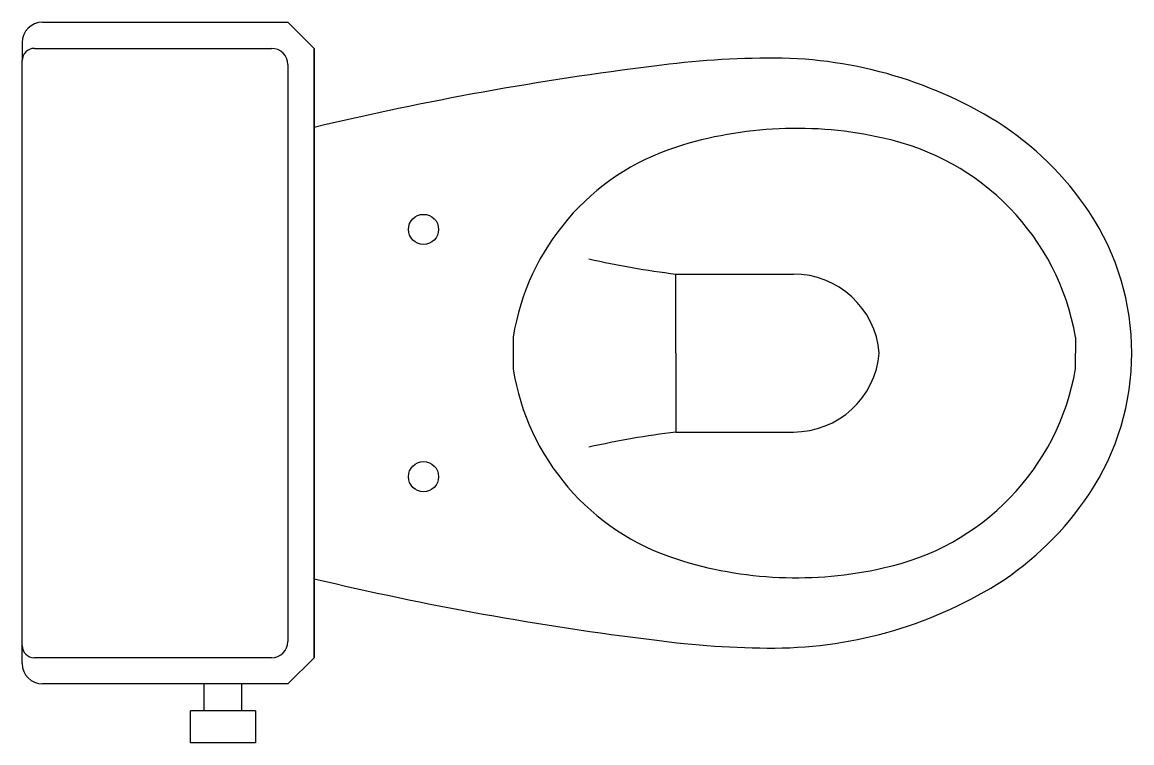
# Model space of a CAD drawing. Header units: millimetres. Extents: x -2990.761 to -2990.075, y 2977.117 to 2977.563.
import ezdxf

# ---------------------------------------------------------------- set-up
doc = ezdxf.new("R2010")
doc.units = ezdxf.units.MM
doc.header["$LTSCALE"] = 10
doc.layers.add('banheiro_louças', color=2, linetype='Continuous')

msp = doc.modelspace()

# ---------------------------------------------------------------- linework, layer by layer
at = {"layer": 'banheiro_louças'}
for p, q in [((-2990.74865, 2977.56281), (-2990.59687, 2977.56281)), ((-2990.59687, 2977.56281), (-2990.58069, 2977.54663)), ((-2990.59687, 2977.56281), (-2990.58069, 2977.54663)), ((-2990.76117, 2977.55028), (-2990.76117, 2977.53911)), ((-2990.75366, 2977.54663), (-2990.60689, 2977.54663)), ((-2990.58069, 2977.54663), (-2990.58069, 2977.16987)), ((-2990.58069, 2977.16987), (-2990.58069, 2977.54663)), ((-2990.58069, 2977.54663), (-2990.58069, 2977.16987)), ((-2990.58069, 2977.16987), (-2990.58069, 2977.54663)), ((-2990.76117, 2977.17739), (-2990.76117, 2977.53911)), ((-2990.59687, 2977.53661), (-2990.59687, 2977.17989)), ((-2990.45755, 2977.36807), (-2990.45755, 2977.34843)), ((-2990.10965, 2977.36807), (-2990.10965, 2977.35825)), ((-2990.10965, 2977.34843), (-2990.10965, 2977.35825)), ((-2990.76117, 2977.16622), (-2990.76117, 2977.17739)), ((-2990.60689, 2977.16987), (-2990.75366, 2977.16987)), ((-2990.59687, 2977.15369), (-2990.58069, 2977.16987)), ((-2990.59687, 2977.15369), (-2990.74865, 2977.15369)), ((-2990.64881, 2977.15369), (-2990.64881, 2977.13711)), ((-2990.62552, 2977.15369), (-2990.62552, 2977.13711)), ((-2990.6169, 2977.13711), (-2990.65708, 2977.13711)), ((-2990.65708, 2977.11727), (-2990.65708, 2977.13711)), ((-2990.6169, 2977.13711), (-2990.6169, 2977.11727)), ((-2990.6169, 2977.11727), (-2990.65708, 2977.11727))]:
    msp.add_line(p, q, dxfattribs=at)
at = {"layer": 'banheiro_louças', "color": 1}
for p, q in [((-2990.35692, 2977.40709), (-2990.28423, 2977.40709)), ((-2990.35692, 2977.35825), (-2990.35692, 2977.40709)), ((-2990.35692, 2977.35825), (-2990.35692, 2977.30941)), ((-2990.35692, 2977.30941), (-2990.28423, 2977.30941))]:
    msp.add_line(p, q, dxfattribs=at)
at = {"layer": 'banheiro_louças'}
for centre in [(-2990.51296, 2977.43469), (-2990.51296, 2977.28181)]:
    msp.add_circle(centre, 0.00932, dxfattribs=at)
for centre, radius, start, end in [((-2990.74865, 2977.55028), 0.01252, 90, 180), ((-2990.75366, 2977.53911), 0.00751, 90, 180), ((-2990.60689, 2977.53661), 0.01002, 0, 90), ((-2990.29561, 2976.98149), 0.55915, 90, 97.67521), ((-2990.29731, 2977.27568), 0.26496, 58.30321, 90.68092), ((-2990.13437, 2975.6216), 1.92852, 97.02675, 103.3812), ((-2990.28245, 2977.25412), 0.24304, 77.23041, 107.76147), ((-2990.2619, 2977.33839), 0.19302, 33.73016, 57.46769), ((-2990.26011, 2977.34159), 0.15276, 9.98232, 78.14739), ((-2990.31146, 2977.34467), 0.14795, 107.76147, 170.90212), ((-2990.23215, 2977.35825), 0.15725, 326.26984, 33.73016), ((-2990.31146, 2977.37183), 0.14795, 189.09788, 252.23853), ((-2990.26011, 2977.37491), 0.15276, 281.85261, 350.01768), ((-2990.2619, 2977.37811), 0.19302, 302.53231, 326.26984), ((-2990.28245, 2977.46238), 0.24304, 252.23853, 282.76959), ((-2990.13437, 2979.0949), 1.92852, 256.6188, 262.97325), ((-2990.29731, 2977.44082), 0.26496, 269.31908, 301.69679), ((-2990.60689, 2977.17989), 0.01002, 270, 0), ((-2990.29561, 2977.73501), 0.55915, 262.32479, 270), ((-2990.75366, 2977.17739), 0.00751, 180, 270), ((-2990.74865, 2977.16622), 0.01252, 180, 270)]:
    msp.add_arc(centre, radius, start, end, dxfattribs=at)
at = {"layer": 'banheiro_louças', "color": 1}
for centre, radius, start, end in [((-2990.28414, 2977.98666), 0.58412, 257.48929, 262.8422), ((-2990.28423, 2977.35375), 0.05335, 4.84491, 89.99996), ((-2990.28423, 2977.36276), 0.05335, 270.00004, 355.15509), ((-2990.28414, 2976.72984), 0.58412, 97.1578, 102.51071)]:
    msp.add_arc(centre, radius, start, end, dxfattribs=at)

doc.saveas('drawing.dxf')
